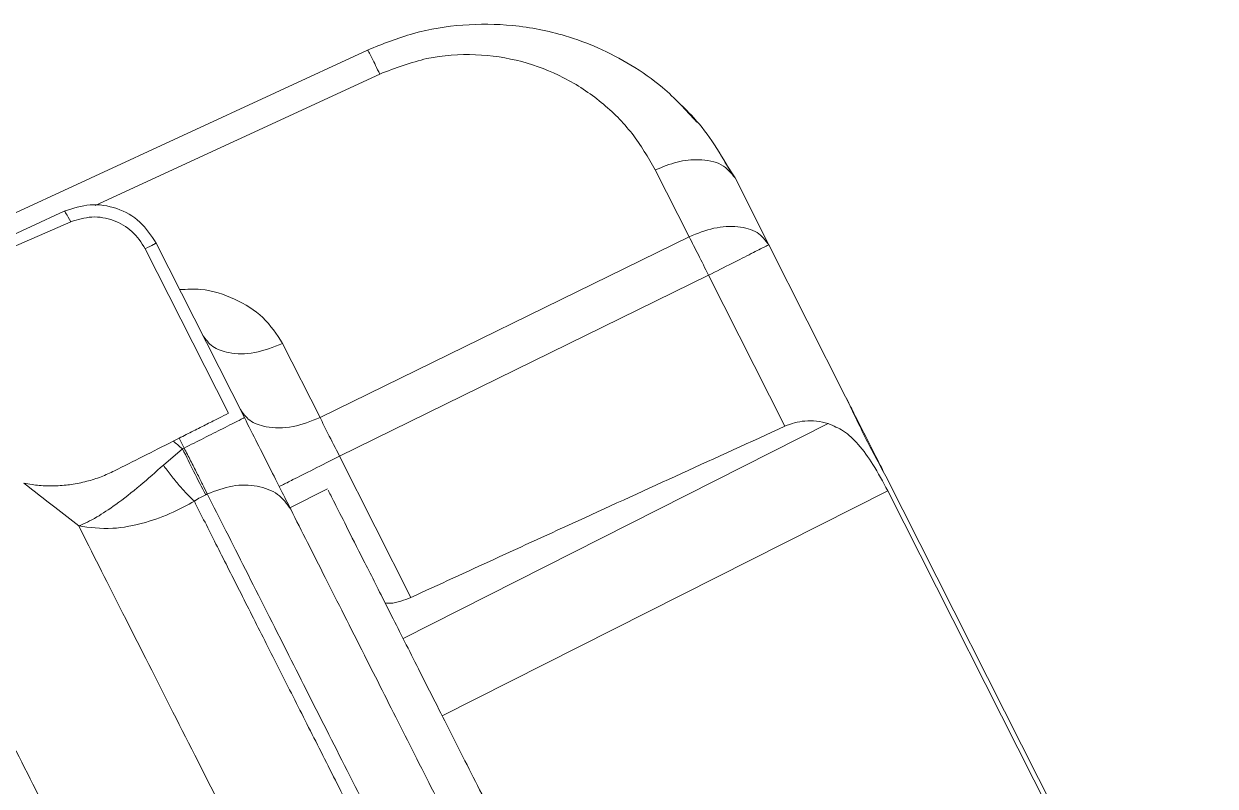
# Model space of a CAD drawing. Header units: millimetres. Extents: x 169 to 14583, y -399 to 10804.
# Drawn here: x 12460.8 to 12545.9, y 3013.5 to 3068 of the extents above; entities that cross this region are included whole.
import ezdxf

# ---------------------------------------------------------------- set-up
doc = ezdxf.new("R2010")
doc.units = ezdxf.units.MM
doc.header["$LTSCALE"] = 35

msp = doc.modelspace()

# ---------------------------------------------------------------- linework, layer by layer
at = {"color": 7, "linetype": 'Continuous', "lineweight": 18}
for p, q in [((12485.34, 3066.092), (12454.312, 3051.747)), ((12486.204, 3064.381), (12465.88, 3054.985)), ((12511.582, 3056.959), (12510.861, 3058.076)), ((12505.886, 3057.531), (12508.3, 3052.755)), ((12513.996, 3052.183), (12511.582, 3056.959)), ((12463.68, 3054.579), (12457.914, 3051.913)), ((12458.185, 3051.233), (12464.139, 3053.824)), ((12476.54, 3039.832), (12470.241, 3052.296)), ((12508.3, 3052.755), (12481.947, 3039.833)), ((12519.48, 3041.331), (12513.996, 3052.183)), ((12469.458, 3051.901), (12475.4, 3040.145)), ((12509.689, 3050.007), (12483.336, 3037.084)), ((12515.142, 3039.216), (12509.689, 3050.007)), ((12481.947, 3039.833), (12479.269, 3045.131)), ((12518.233, 3039.409), (12487.87, 3024.064)), ((12472.124, 3037.602), (12470.752, 3036.448)), ((12471.875, 3038.364), (12471.46, 3038.154)), ((12472.233, 3037.656), (12471.875, 3038.364)), ((12488.438, 3026.989), (12483.336, 3037.084)), ((12545.872, 2989.11), (12522.345, 3035.663)), ((12482.468, 3034.754), (12479.791, 3033.401)), ((12522.489, 3034.609), (12490.669, 3018.527)), ((12536.76, 3006.372), (12522.489, 3034.609))]:
    msp.add_line(p, q, dxfattribs=at)
at = {"color": 7, "linetype": 'Continuous', "lineweight": 18, "flags": 128}
for points in [[(12472.233, 3037.656), (12472.172, 3037.626), (12472.124, 3037.602)], [(12473.887, 3034.384), (12473.826, 3034.354), (12473.777, 3034.33)]]:
    msp.add_lwpolyline(points, dxfattribs=at)
at = {"color": 7, "linetype": 'Continuous', "lineweight": 18}
for points, knots in [([(12508.856, 3060.94), (12508.074, 3061.799), (12506.68, 3063.33), (12504.218, 3065.033), (12501.883, 3066.264), (12499.085, 3067.295), (12495.844, 3067.944), (12492.161, 3067.976), (12488.624, 3067.412), (12486.421, 3066.527), (12485.34, 3066.092)], [0, 0, 0, 0, 0.144788, 0.258052, 0.363622, 0.461461, 0.608773, 0.741538, 0.87313, 1, 1, 1, 1]), ([(12485.34, 3066.092), (12485.361, 3066.063), (12485.404, 3066.007), (12485.673, 3065.482), (12486.006, 3064.791), (12486.204, 3064.381)], [0, 0, 0, 0, 0.29241, 0.580058, 1, 1, 1, 1]), ([(12486.204, 3064.381), (12487.321, 3064.805), (12489.562, 3065.657), (12493.091, 3065.875), (12496.412, 3065.371), (12499.462, 3064.182), (12502.112, 3062.417), (12504.342, 3060.188), (12505.371, 3058.418), (12505.886, 3057.531)], [0, 0, 0, 0, 0.136738, 0.274317, 0.41324, 0.553523, 0.701643, 0.850595, 1, 1, 1, 1]), ([(12511.272, 3057.404), (12510.844, 3058.147), (12510.024, 3059.573), (12508.64, 3061.316), (12507.642, 3062.26), (12507.232, 3062.648)], [0, 0, 0, 0, 0.390628, 0.749405, 1, 1, 1, 1]), ([(12511.582, 3056.959), (12511.302, 3057.313), (12510.743, 3058.021), (12509.146, 3058.335), (12507.453, 3058.167), (12506.408, 3057.743), (12505.886, 3057.531)], [0, 0, 0, 0, 0.279636, 0.559271, 0.779636, 1, 1, 1, 1]), ([(12463.68, 3054.579), (12464.292, 3054.783), (12465.515, 3055.19), (12467.459, 3054.868), (12469.182, 3053.914), (12469.888, 3052.835), (12470.241, 3052.296)], [0, 0, 0, 0, 0.25, 0.5, 0.75, 1, 1, 1, 1]), ([(12469.458, 3051.901), (12469.172, 3052.339), (12468.601, 3053.215), (12467.211, 3054.002), (12465.639, 3054.286), (12464.639, 3053.978), (12464.139, 3053.824)], [0, 0, 0, 0, 0.250028, 0.499986, 0.749799, 1, 1, 1, 1]), ([(12513.996, 3052.183), (12513.754, 3052.503), (12513.269, 3053.143), (12511.828, 3053.54), (12510.086, 3053.463), (12508.895, 3052.991), (12508.3, 3052.755)], [0, 0, 0, 0, 0.25, 0.5, 0.75, 1, 1, 1, 1]), ([(12470.241, 3052.296), (12470.206, 3052.278), (12470.137, 3052.243), (12469.684, 3052.015), (12469.458, 3051.901)], [0, 0, 0, 0, 0.5, 1, 1, 1, 1]), ([(12513.996, 3052.183), (12513.932, 3052.151), (12513.804, 3052.086), (12512.815, 3051.587), (12511.396, 3050.87), (12510.258, 3050.294), (12509.689, 3050.007)], [0, 0, 0, 0, 0.25, 0.5, 0.75, 1, 1, 1, 1]), ([(12479.269, 3045.131), (12478.844, 3045.785), (12478.002, 3047.081), (12475.916, 3048.361), (12473.842, 3049.076), (12472.426, 3049.003), (12471.919, 3048.977)], [0, 0, 0, 0, 0.2880299, 0.5699845, 0.8458716, 1, 1, 1, 1]), ([(12479.269, 3045.131), (12478.6, 3044.872), (12477.262, 3044.355), (12475.482, 3044.379), (12474.192, 3044.848), (12473.78, 3045.418), (12473.573, 3045.703)], [0, 0, 0, 0, 0.279636, 0.559271, 0.779636, 1, 1, 1, 1]), ([(12478.957, 2915.331), (12478.343, 2916.546), (12477.096, 2919.014), (12474.558, 2924.036), (12471.563, 2929.962), (12468.135, 2936.744), (12464.347, 2944.239), (12460.261, 2952.325), (12455.947, 2960.861), (12451.478, 2969.703), (12446.932, 2978.698), (12442.385, 2987.694), (12437.917, 2996.536), (12433.603, 3005.073), (12429.516, 3013.158), (12425.728, 3020.654), (12422.303, 3027.43), (12419.297, 3033.379), (12416.775, 3038.37), (12414.727, 3042.422), (12413.832, 3044.193), (12413.384, 3045.079)], [0, 0, 0, 0, 0.051081, 0.10383, 0.156482, 0.209234, 0.261983, 0.314635, 0.367387, 0.420137, 0.472789, 0.52554, 0.57829, 0.630942, 0.683694, 0.736443, 0.789095, 0.841847, 0.894596, 0.947248, 1, 1, 1, 1]), ([(12519.48, 3041.331), (12519.695, 3040.877), (12520.124, 3039.968), (12520.609, 3038.967), (12520.851, 3038.466)], [0, 0, 0, 0, 0.4991316, 1, 1, 1, 1]), ([(12520.913, 3038.497), (12520.586, 3039.144), (12520.101, 3040.102), (12519.692, 3040.912), (12519.559, 3041.175)], [0, 0, 0, 0, 0.675388, 1, 1, 1, 1]), ([(12471.875, 3038.364), (12472.22, 3038.538), (12472.914, 3038.889), (12473.882, 3039.378), (12474.754, 3039.819), (12475.185, 3040.037), (12475.4, 3040.145)], [0, 0, 0, 0, 0.24853, 0.500526, 0.751947, 1, 1, 1, 1]), ([(12481.947, 3039.833), (12481.3, 3039.581), (12479.957, 3039.058), (12478.146, 3039.076), (12476.852, 3039.564), (12476.446, 3040.131), (12476.251, 3040.405)], [0, 0, 0, 0, 0.2706997, 0.5623161, 0.7892984, 1, 1, 1, 1]), ([(12476.54, 3039.832), (12476.465, 3039.794), (12476.308, 3039.715), (12475.152, 3039.131), (12473.707, 3038.4), (12472.712, 3037.898), (12472.233, 3037.656)], [0, 0, 0, 0, 0.2706997, 0.5623161, 0.7892984, 1, 1, 1, 1]), ([(12479.847, 3033.288), (12479.623, 3033.732), (12479.174, 3034.62), (12478.353, 3036.245), (12477.468, 3037.996), (12476.849, 3039.22), (12476.54, 3039.832)], [0, 0, 0, 0, 0.249919, 0.499997, 0.750077, 1, 1, 1, 1]), ([(12483.336, 3037.084), (12483.049, 3037.639), (12482.537, 3038.632), (12482.127, 3039.466), (12481.947, 3039.833)], [0, 0, 0, 0, 0.559455, 1, 1, 1, 1]), ([(12518.233, 3039.409), (12517.958, 3039.478), (12517.427, 3039.612), (12516.607, 3039.614), (12515.837, 3039.493), (12515.372, 3039.307), (12515.142, 3039.216)], [0, 0, 0, 0, 0.2853888, 0.552379, 0.7793013, 1, 1, 1, 1]), ([(12522.489, 3034.609), (12522.147, 3035.252), (12521.516, 3036.441), (12520.457, 3037.887), (12519.409, 3038.915), (12518.607, 3039.251), (12518.233, 3039.409)], [0, 0, 0, 0, 0.31102, 0.574639, 0.801078, 1, 1, 1, 1]), ([(12515.142, 3039.216), (12510.221, 3036.97), (12501.315, 3032.905), (12492.418, 3028.818), (12488.438, 3026.989)], [0, 0, 0, 0, 0.552557, 1, 1, 1, 1]), ([(12520.851, 3038.466), (12521.111, 3037.973), (12521.63, 3036.989), (12522.107, 3036.104), (12522.345, 3035.663)], [0, 0, 0, 0, 0.500913, 1, 1, 1, 1]), ([(12522.242, 3035.867), (12522.117, 3036.114), (12521.715, 3036.909), (12521.24, 3037.849), (12520.913, 3038.497)], [0, 0, 0, 0, 0.31128, 1, 1, 1, 1]), ([(12471.46, 3038.154), (12470.73, 3037.785), (12469.275, 3037.049), (12467.928, 3036.369), (12467.257, 3036.03)], [0, 0, 0, 0, 0.501645, 1, 1, 1, 1]), ([(12472.124, 3037.602), (12472, 3037.705), (12471.779, 3037.889), (12471.557, 3038.073), (12471.46, 3038.154)], [0, 0, 0, 0, 0.560046, 1, 1, 1, 1]), ([(12473.777, 3034.33), (12473.499, 3034.862), (12473.002, 3035.811), (12472.392, 3037.055), (12472.124, 3037.602)], [0, 0, 0, 0, 0.5599999, 1, 1, 1, 1]), ([(12473.887, 3034.384), (12473.78, 3034.604), (12473.564, 3035.051), (12473.155, 3035.866), (12472.708, 3036.746), (12472.39, 3037.354), (12472.233, 3037.656)], [0, 0, 0, 0, 0.247371, 0.500026, 0.752646, 1, 1, 1, 1]), ([(12483.336, 3037.084), (12482.699, 3036.762), (12481.425, 3036.118), (12480.016, 3035.407), (12479.178, 3034.983), (12479.079, 3034.933), (12479.029, 3034.908)], [0, 0, 0, 0, 0.279636, 0.559271, 0.779636, 1, 1, 1, 1]), ([(12472.038, 2926.804), (12471.101, 2928.659), (12469.226, 2932.368), (12466.019, 2938.714), (12462.575, 2945.529), (12458.907, 2952.786), (12455.096, 2960.327), (12451.191, 2968.053), (12447.245, 2975.861), (12443.284, 2983.7), (12439.33, 2991.522), (12435.437, 2999.226), (12431.656, 3006.707), (12428.066, 3013.811), (12424.709, 3020.453), (12421.641, 3026.524), (12418.866, 3032.016), (12417.323, 3035.068), (12416.552, 3036.594)], [0, 0, 0, 0, 0.0627198, 0.1254395, 0.1881593, 0.2508791, 0.3135988, 0.3751998, 0.4368008, 0.4984017, 0.5600027, 0.6228594, 0.6857162, 0.748573, 0.8114297, 0.8742865, 0.9371432, 1, 1, 1, 1]), ([(12467.257, 3036.03), (12466.944, 3035.884), (12466.284, 3035.577), (12465.25, 3035.256), (12464.373, 3035.076), (12463.645, 3034.991), (12463.059, 3034.954), (12462.276, 3034.953), (12461.5, 3035.016), (12460.98, 3035.113), (12460.787, 3035.149)], [0, 0, 0, 0, 0.134796, 0.283452, 0.445775, 0.521937, 0.612215, 0.716263, 0.894931, 1, 1, 1, 1]), ([(12470.752, 3036.448), (12470.202, 3035.953), (12469.019, 3034.889), (12467.393, 3033.637), (12465.857, 3032.603), (12465.113, 3032.274), (12464.707, 3032.094)], [0, 0, 0, 0, 0.229587, 0.494103, 0.723948, 1, 1, 1, 1]), ([(12472.965, 3033.862), (12472.796, 3034.025), (12472.454, 3034.354), (12471.89, 3034.985), (12471.313, 3035.687), (12470.938, 3036.196), (12470.751, 3036.448)], [0, 0, 0, 0, 0.247724, 0.5, 0.752277, 1, 1, 1, 1]), ([(12460.787, 3035.149), (12461.523, 3034.582), (12462.835, 3033.571), (12464.136, 3032.545), (12464.707, 3032.094)], [0, 0, 0, 0, 0.560487, 1, 1, 1, 1]), ([(12472.965, 3033.862), (12473.11, 3033.956), (12473.371, 3034.126), (12473.652, 3034.267), (12473.777, 3034.33)], [0, 0, 0, 0, 0.555991, 1, 1, 1, 1]), ([(12488.697, 3005.079), (12487.655, 3007.141), (12485.57, 3011.266), (12482.55, 3017.242), (12479.518, 3023.242), (12476.538, 3029.138), (12474.771, 3032.635), (12473.887, 3034.384)], [0, 0, 0, 0, 0.186692, 0.373383, 0.560075, 0.780037, 1, 1, 1, 1]), ([(12482.524, 3034.643), (12482.517, 3034.656), (12482.5, 3034.691), (12482.933, 3033.835), (12483.766, 3032.186), (12485.003, 3029.739), (12486.564, 3026.65), (12488.43, 3022.958), (12490.546, 3018.771), (12492.865, 3014.182), (12495.312, 3009.339), (12497.823, 3004.372), (12500.332, 2999.406), (12502.777, 2994.569), (12505.093, 2989.987), (12507.204, 2985.808), (12509.066, 2982.124), (12510.622, 2979.045), (12511.854, 2976.608), (12512.682, 2974.97), (12513.11, 2974.123), (12513.091, 2974.161), (12513.084, 2974.175)], [0, 0, 0, 0, 0.031114, 0.083061, 0.134981, 0.187384, 0.239778, 0.291724, 0.343654, 0.396022, 0.448406, 0.500394, 0.552348, 0.604727, 0.657037, 0.708973, 0.760875, 0.813288, 0.865634, 0.917523, 0.969373, 1, 1, 1, 1]), ([(12464.707, 3032.094), (12465.484, 3031.985), (12466.916, 3031.785), (12469.321, 3032.248), (12471.314, 3032.967), (12472.465, 3033.591), (12472.965, 3033.862)], [0, 0, 0, 0, 0.327585, 0.603289, 0.827376, 1, 1, 1, 1]), ([(12493.211, 3006.846), (12492.271, 3008.706), (12490.39, 3012.428), (12487.665, 3017.82), (12484.928, 3023.235), (12482.24, 3028.553), (12480.645, 3031.71), (12479.847, 3033.288)], [0, 0, 0, 0, 0.18669, 0.373385, 0.560073, 0.780038, 1, 1, 1, 1]), ([(12464.707, 3032.094), (12465.669, 3030.191), (12467.592, 3026.387), (12470.964, 3019.737), (12474.569, 3012.615), (12477.109, 3007.566), (12478.379, 3005.041)], [0, 0, 0, 0, 0.250039, 0.500034, 0.750012, 1, 1, 1, 1]), ([(12486.59, 3026.597), (12486.706, 3026.586), (12487.061, 3026.551), (12487.71, 3026.705), (12488.199, 3026.896), (12488.438, 3026.989)], [0, 0, 0, 0, 0.199045, 0.60985, 1, 1, 1, 1]), ([(12459.654, 3017.182), (12460.711, 3015.089), (12462.826, 3010.905), (12466.134, 3004.358), (12469.698, 2997.307), (12473.509, 2989.767), (12476.162, 2984.518), (12477.488, 2981.893)], [0, 0, 0, 0, 0.18668, 0.373361, 0.560041, 0.780021, 1, 1, 1, 1])]:
    msp.add_open_spline(points, degree=3, knots=knots, dxfattribs=at)
for points in [[(12464.139, 3053.824), (12464.018, 3054.047), (12463.778, 3054.495), (12463.713, 3054.551), (12463.68, 3054.579)], [(12508.3, 3052.755), (12508.516, 3052.339), (12508.948, 3051.507), (12509.442, 3050.507), (12509.689, 3050.007)], [(12479.847, 3033.288), (12479.571, 3033.675), (12479.019, 3034.449), (12477.492, 3035.016), (12475.688, 3035.062), (12474.487, 3034.61), (12473.887, 3034.384)], [(12488.208, 3003.701), (12487.49, 3005.122), (12486.055, 3007.962), (12483.939, 3012.148), (12481.874, 3016.234), (12479.88, 3020.18), (12477.972, 3023.954), (12476.172, 3027.516), (12474.481, 3030.862), (12473.47, 3032.862), (12472.965, 3033.862)], [(12455.596, 3016.157), (12456.569, 3014.232), (12458.515, 3010.381), (12461.549, 3004.377), (12464.636, 2998.27), (12467.759, 2992.091), (12470.894, 2985.888), (12472.965, 2981.788), (12474.001, 2979.739)]]:
    msp.add_open_spline(points, degree=3, dxfattribs=at)

doc.saveas('drawing.dxf')
